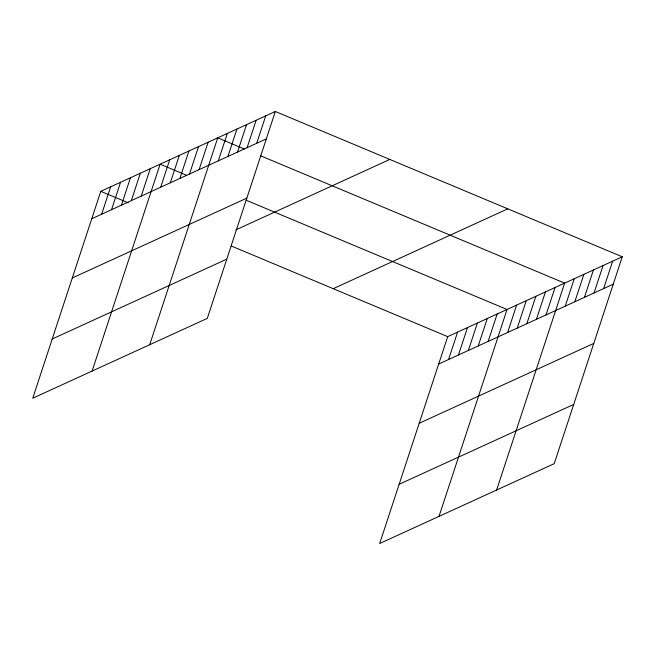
<?xml version="1.0" encoding="UTF-8"?>
<svg xmlns="http://www.w3.org/2000/svg" width="655" height="655" viewBox="0 0 655 655"><rect width="100%" height="100%" fill="white"/><g stroke="black" fill="none" stroke-linecap="round" stroke-linejoin="round"><path stroke-width="0.98" d="M275.329 111.489L100.772 191.334L32.75 398.215L207.307 318.371L275.329 111.489L622.25 256.785L554.236 463.666L379.671 543.511L447.692 336.629L622.25 256.785M101.648 214.218L110.662 186.814M111.538 209.69L120.553 182.286M121.429 205.171L130.443 177.767M131.328 200.643L140.334 173.239M141.218 196.115L150.224 168.712M92.101 371.066L160.115 164.192L186.675 175.311M160.704 187.199L169.719 159.795M170.308 182.81L179.323 155.407M179.912 178.422L188.918 151.018M189.508 174.025L198.522 146.622M199.112 169.637L208.118 142.233M149.7 344.718L217.722 137.837L244.282 148.963M218.311 160.852L227.326 133.448M227.915 156.463L236.922 129.06M237.511 152.066L246.526 124.663M247.115 147.678L256.121 120.274M256.711 143.281L265.725 115.886M448.577 359.513L457.583 332.11M458.467 354.985L467.474 327.582M468.358 350.458L477.364 323.062M478.248 345.938L487.263 318.535M488.139 341.411L497.153 314.007M439.022 516.361L507.044 309.488L246.206 200.25M507.633 332.494L516.639 305.091M517.237 328.106L526.243 300.702M526.833 323.709L535.847 296.314M536.437 319.321L545.443 291.917M546.033 314.932L555.047 287.529M496.629 490.014L564.643 283.132L260.764 155.865M565.24 306.147L574.247 278.743M574.836 301.758L583.851 274.355M584.44 297.362L593.446 269.958M594.036 292.973L603.05 265.57M603.64 288.577L612.646 261.173M91.757 218.737L266.315 138.893M72.287 277.966L246.845 198.121M235.939 229.823L389.807 159.435M52.22 338.987L226.777 259.143M333.207 288.683L507.764 208.839M438.686 364.033L613.244 284.188M419.208 423.261L593.766 343.416M399.149 484.282L573.706 404.438M100.772 191.334L128.241 202.845M231.297 246.002L447.692 336.629"/></g></svg>
